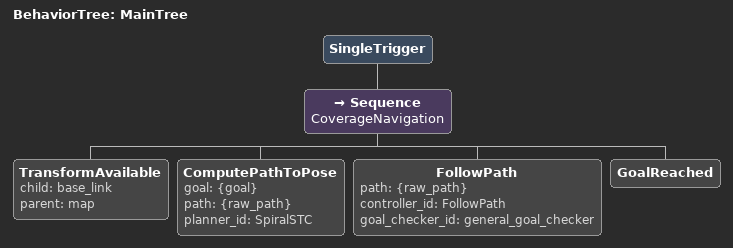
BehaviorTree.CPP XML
<root main_tree_to_execute="MainTree">
  <BehaviorTree ID="MainTree">
    <SingleTrigger>
      <Sequence name="CoverageNavigation">
        <!-- 0. Checks if a TF transform is available -->
        <TransformAvailable child="base_link" parent="map"/>
        <!-- 1. Plan the path -->
        <ComputePathToPose goal="{goal}" path="{raw_path}" planner_id="SpiralSTC"/>
        <!-- 2. Smooth the path -->
        <!-- 3. Follow the smoothed path -->
        <FollowPath path="{raw_path}" controller_id="FollowPath" goal_checker_id="general_goal_checker"/>
        <GoalReached/>
      </Sequence>
    </SingleTrigger>
  </BehaviorTree>
</root>
